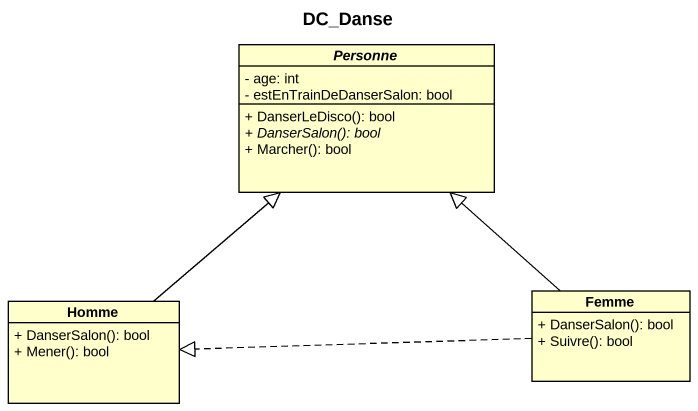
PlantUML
@startuml
title DC_Danse
hide circle
hide empty members
skinparam classAttributeIconSize 0
abstract class Personne {
  - age: int
  - estEnTrainDeDanserSalon: bool
  + DanserLeDisco(): bool
  {abstract} + DanserSalon(): bool
  + Marcher(): bool
}
class Homme {
  + DanserSalon(): bool
  + Mener(): bool
}
class Femme {
  + DanserSalon(): bool
  + Suivre(): bool
}
Homme -up-|> Personne
Femme -up-|> Personne
Femme .left.|> Homme
@enduml
